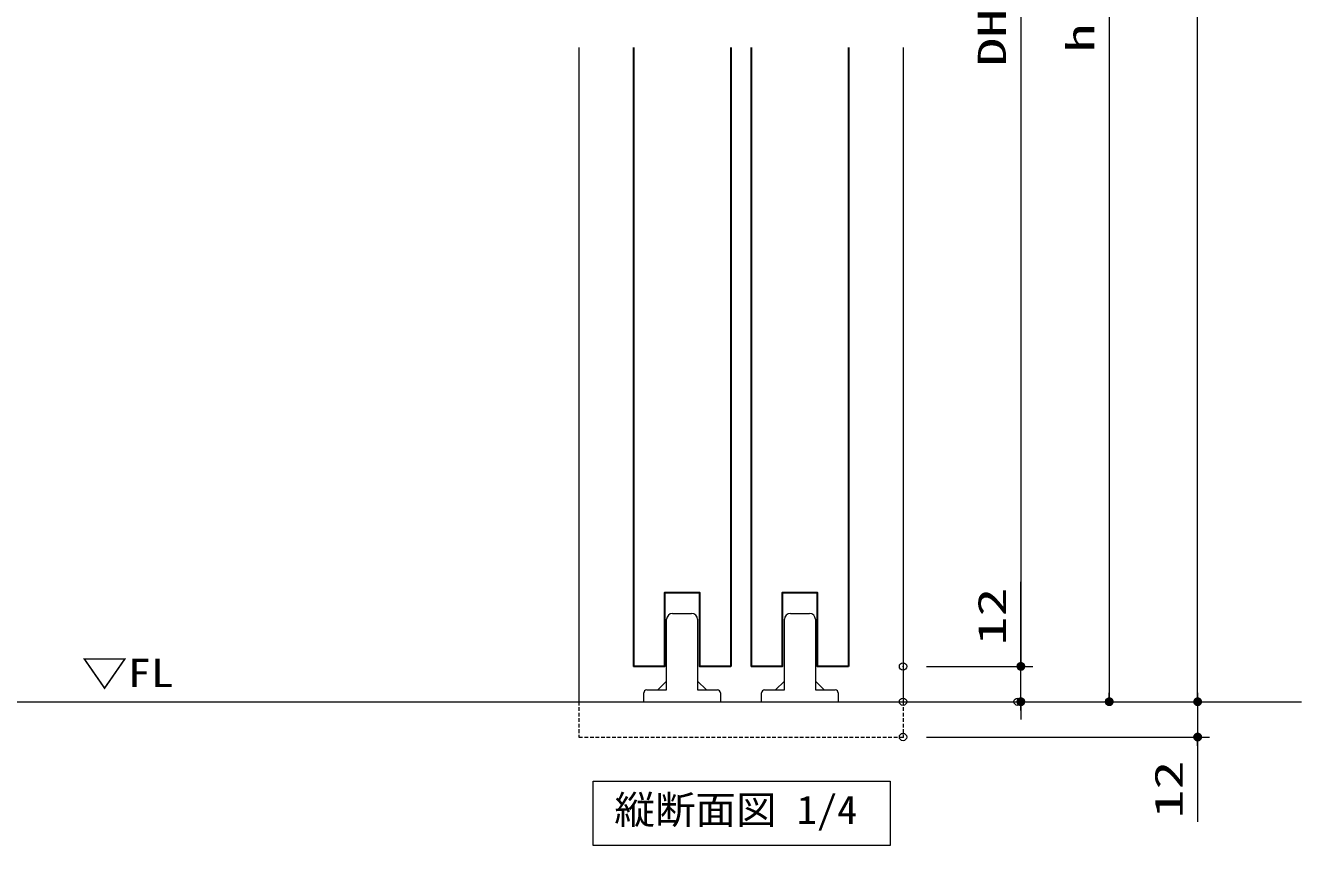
# Model space of a CAD drawing. Units: millimetres, scale not verified. Extents: x -1306 to 1306, y -607 to 607.
# Drawn here: x -761.9 to -328.8, y -95.4 to 183.1 of the extents above; entities that cross this region are included whole.
import ezdxf
from ezdxf.enums import TextEntityAlignment as Align

# ---------------------------------------------------------------- set-up
doc = ezdxf.new("R2010")
doc.units = ezdxf.units.MM
doc.header["$LTSCALE"] = 5
doc.header["$PDMODE"] = 32
doc.header["$PDSIZE"] = 2.5
doc.linetypes.add('USER2', pattern=[0.375, 0.25, -0.125])
for name, color, linetype, lineweight in [('0-1_線(黄)', 2, 'Continuous', 15), ('0-D_線(白)', 7, 'Continuous', 30), ('1-0_線(水)', 4, 'Continuous', 9), ('1-1_寸法線', 3, 'Continuous', 13), ('1-4_DEFPOINTS', 7, 'Continuous', 5), ('1-5_0', 3, 'Continuous', 25), ('1-6_点線(黄)', 2, 'USER2', 15)]:
    doc.layers.add(name, color=color, linetype=linetype, lineweight=lineweight)
doc.styles.add('ＭＳ ゴシック', font='')
doc.styles.get('ＭＳ ゴシック').set_extended_font_data('MS Gothic')

# ---------------------------------------------------------------- blocks, each defined once
blk = doc.blocks.new('_DOT')
at = {"layer": '1-5_0'}
blk.add_line((-2.5, 0), (-5, 0), dxfattribs=at)
for points in [[(0, 0), (-2.5, 0), (-2.48, 0.313)], [(0, 0), (-2.48, -0.313), (-2.5, 0)], [(0, 0), (-2.48, 0.313), (-2.421, 0.622)], [(0, 0), (-2.421, -0.622), (-2.48, -0.313)], [(0, 0), (-2.421, 0.622), (-2.324, 0.92)], [(0, 0), (-2.324, -0.92), (-2.421, -0.622)], [(0, 0), (-2.324, 0.92), (-2.191, 1.204)], [(0, 0), (-2.191, -1.204), (-2.324, -0.92)], [(0, 0), (-2.191, 1.204), (-2.023, 1.469)], [(0, 0), (-2.023, -1.469), (-2.191, -1.204)], [(0, 0), (-2.023, 1.469), (-1.822, 1.711)], [(0, 0), (-1.822, -1.711), (-2.023, -1.469)], [(0, 0), (-1.822, 1.711), (-1.594, 1.926)], [(0, 0), (-1.594, -1.926), (-1.822, -1.711)], [(0, 0), (-1.594, 1.926), (-1.34, 2.111)], [(0, 0), (-1.34, -2.111), (-1.594, -1.926)], [(0, 0), (-1.34, 2.111), (-1.064, 2.262)], [(0, 0), (-1.064, -2.262), (-1.34, -2.111)], [(0, 0), (-1.064, 2.262), (-0.773, 2.378)], [(0, 0), (-0.773, -2.378), (-1.064, -2.262)], [(0, 0), (-0.773, 2.378), (-0.468, 2.456)], [(0, 0), (-0.468, -2.456), (-0.773, -2.378)], [(0, 0), (-0.468, 2.456), (-0.157, 2.495)], [(0, 0), (-0.157, -2.495), (-0.468, -2.456)], [(0, 0), (-0.157, 2.495), (0.157, 2.495)], [(0, 0), (0.157, -2.495), (-0.157, -2.495)], [(0, 0), (0.157, 2.495), (0.468, 2.456)], [(0, 0), (0.468, 2.456), (0.773, 2.378)], [(0, 0), (0.773, 2.378), (1.064, 2.262)], [(0, 0), (1.064, 2.262), (1.34, 2.111)], [(0, 0), (1.34, 2.111), (1.594, 1.926)], [(0, 0), (1.594, 1.926), (1.822, 1.711)], [(0, 0), (1.822, 1.711), (2.023, 1.469)], [(0, 0), (2.023, 1.469), (2.191, 1.204)], [(0, 0), (2.191, 1.204), (2.324, 0.92)], [(0, 0), (2.324, 0.92), (2.421, 0.622)], [(0, 0), (2.421, 0.622), (2.48, 0.313)], [(0, 0), (2.48, 0.313), (2.5, 0)], [(0, 0), (0.468, -2.456), (0.157, -2.495)], [(0, 0), (0.773, -2.378), (0.468, -2.456)], [(0, 0), (1.064, -2.262), (0.773, -2.378)], [(0, 0), (1.34, -2.111), (1.064, -2.262)], [(0, 0), (1.594, -1.926), (1.34, -2.111)], [(0, 0), (1.822, -1.711), (1.594, -1.926)], [(0, 0), (2.023, -1.469), (1.822, -1.711)], [(0, 0), (2.191, -1.204), (2.023, -1.469)], [(0, 0), (2.324, -0.92), (2.191, -1.204)], [(0, 0), (2.421, -0.622), (2.324, -0.92)], [(0, 0), (2.48, -0.313), (2.421, -0.622)], [(0, 0), (2.5, 0), (2.48, -0.313)]]:
    blk.add_solid(points, dxfattribs=at)
blk = doc.blocks.new('ｶﾞｲﾄﾞ金具')
at = {"layer": '1-0_線(水)'}
for p, q in [((3791.88, 2451.38), (3824.38, 2451.38)), ((3834.38, 2441.38), (3834.38, 2321.38)), ((3781.88, 2336.38), (3766.88, 2321.38)), ((3834.38, 2336.38), (3849.38, 2321.38)), ((3834.38, 2321.38), (3868.13, 2321.38)), ((3743.13, 2301.38), (3743.13, 2316.38)), ((3873.13, 2316.38), (3873.13, 2301.38))]:
    blk.add_line(p, q, dxfattribs=at)
blk.add_lwpolyline([(3748.13, 2321.38), (3781.88, 2321.38), (3781.88, 2441.38)], dxfattribs=at)
for centre, radius, start, end in [((3791.88, 2441.38), 10, 90, 180), ((3824.38, 2441.38), 10, 0, 90), ((3748.13, 2316.38), 5, 90, 180), ((3868.13, 2316.38), 5, 0, 90)]:
    blk.add_arc(centre, radius, start, end, dxfattribs=at)

msp = doc.modelspace()

# ---------------------------------------------------------------- linework, layer by layer
at = {"layer": '0-1_線(黄)'}
msp.add_line((-1202.634, -46.552), (-328.827, -46.552), dxfattribs=at)
msp.add_lwpolyline([(-569.303, -73.552), (-468.453, -73.552), (-468.453, -95.387), (-569.303, -95.387)], close=True, dxfattribs=at)
at = {"layer": '0-D_線(白)'}
for p, q in [((-555.574, 175.637), (-555.574, -34.531)), ((-522.573, 175.637), (-522.573, -34.552)), ((-515.574, 175.637), (-515.574, -34.531)), ((-482.573, 175.637), (-482.573, -34.552))]:
    msp.add_line(p, q, dxfattribs=at)
for points in [[(-522.573, -34.552), (-533.073, -34.552), (-533.073, -9.552), (-545.073, -9.552), (-545.073, -34.552), (-555.574, -34.552)], [(-482.573, -34.552), (-493.073, -34.552), (-493.073, -9.552), (-505.073, -9.552), (-505.073, -34.552), (-515.574, -34.552)]]:
    msp.add_lwpolyline(points, dxfattribs=at)
at = {"layer": '1-0_線(水)'}
for p, q in [((-574.073, 175.637), (-574.073, -46.552)), ((-464.073, 175.637), (-464.073, -46.552))]:
    msp.add_line(p, q, dxfattribs=at)
at = {"layer": '1-1_寸法線'}
for p, q in [((-364.073, -43.552), (-364.073, 430.448)), ((-394.073, 400.448), (-394.073, -43.552)), ((-424.073, 390.448), (-424.073, -31.552)), ((-424.073, -31.552), (-424.073, -5.79)), ((-456.073, -34.552), (-420.073, -34.552)), ((-456.073, -34.552), (-420.073, -34.552)), ((-424.073, -46.552), (-424.073, -34.552)), ((-364.073, -43.552), (-364.073, -40.552)), ((-456.073, -46.552), (-420.073, -46.552)), ((-456.073, -46.552), (-360.073, -46.552)), ((-456.073, -46.552), (-360.073, -46.552)), ((-417.162, -46.552), (-390.073, -46.552)), ((-364.073, -46.552), (-364.073, -58.552)), ((-424.073, -49.552), (-424.073, -52.552)), ((-456.073, -58.552), (-360.073, -58.552)), ((-364.073, -61.552), (-364.073, -87.314))]:
    msp.add_line(p, q, dxfattribs=at)
at = {"layer": '1-4_DEFPOINTS'}
for p in [(-464.073, -34.552), (-424.073, -34.552), (-464.073, -46.552), (-425.162, -46.552), (-424.073, -46.552), (-394.073, -46.552), (-464.073, -58.552), (-364.073, -58.552)]:
    msp.add_point(p, dxfattribs=at)
at = {"layer": '1-6_点線(黄)'}
for p, q in [((-574.073, -46.552), (-574.073, -58.552)), ((-464.073, -46.552), (-464.073, -58.552)), ((-574.073, -58.552), (-464.073, -58.552))]:
    msp.add_line(p, q, dxfattribs=at)

# ---------------------------------------------------------------- block references
at = {"layer": '1-0_線(水)', "xscale": 0.2, "yscale": 0.2}
for p in [(-1300.7, -506.829), (-1260.7, -506.829)]:
    msp.add_blockref('ｶﾞｲﾄﾞ金具', p, dxfattribs=at)
at = {"layer": '1-1_寸法線', "xscale": 0.6, "yscale": 0.6}
for p, rotation in [((-424.073, -34.552), 270), ((-424.073, -34.552), 270), ((-424.073, -46.552), 90), ((-394.073, -46.552), 270), ((-364.073, -46.552), 270), ((-364.073, -46.552), 270), ((-364.073, -58.552), 90)]:
    msp.add_blockref('_DOT', p, dxfattribs=dict(at, rotation=rotation))

# ---------------------------------------------------------------- texts
at = {"layer": '0-1_線(黄)', "style": 'ＭＳ ゴシック'}
for s, width, p in [('▽FL', 1.2, (-742.965, -44.449)), ('縦断面図 1/4', 1.05, (-562.055, -90.93))]:
    msp.add_text(s, height=9.604, dxfattribs=dict(at, width=width)).set_placement(p, align=Align.BOTTOM_LEFT)
at = {"layer": '1-1_寸法線', "style": 'ＭＳ ゴシック', "width": 1.5}
for s, p in [('DH', (-426.223, 169.21)), ('h', (-396.223, 173.924)), ('12', (-426.223, -27.409)), ('12', (-366.223, -86.171))]:
    msp.add_text(s, height=9.604, rotation=90, dxfattribs=at).set_placement(p, align=Align.BOTTOM_LEFT)

doc.saveas('drawing.dxf')
